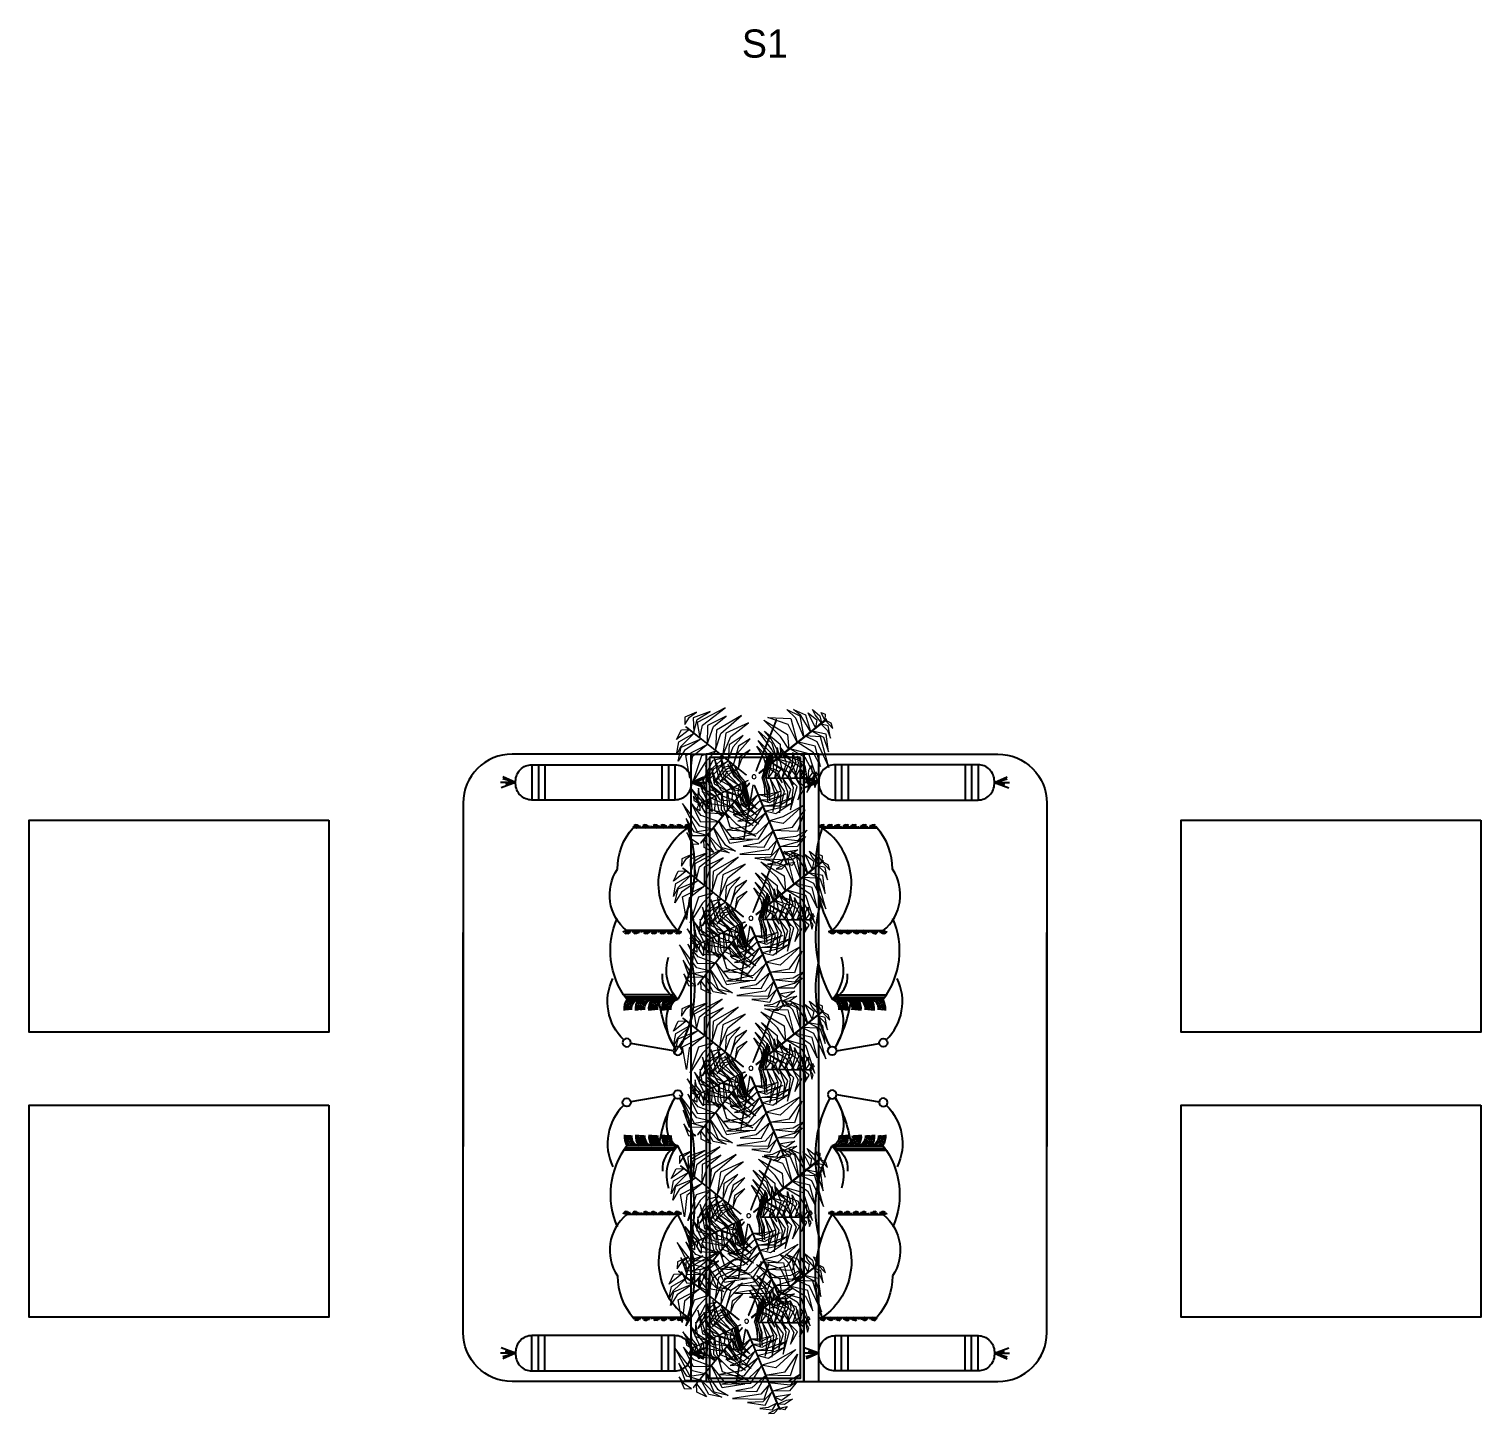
# Model space of a CAD drawing. Header units: millimetres. Extents: x 38967 to 51721, y 49836 to 53207.
# Drawn here: x 40928.9 to 41374.5, y 51843.3 to 52270.5 of the extents above; entities that cross this region are included whole.
import ezdxf
from ezdxf.enums import TextEntityAlignment as Align

# ---------------------------------------------------------------- set-up
doc = ezdxf.new("R2010")
doc.units = ezdxf.units.MM
doc.header["$LTSCALE"] = 5
doc.layers.add('0_agac', color=99, linetype='Continuous', lineweight=0)
doc.layers.add('elev3', color=8, linetype='Continuous')
doc.layers.add('XA-2638-B1-GF_FURNITURE$0$ZF-FURNITURE', color=11, linetype='Continuous')
doc.styles.add('TAKSİM', font='GOTHIC.TTF', dxfattribs={"height": 20})

# ---------------------------------------------------------------- blocks, each defined once
blk = doc.blocks.new('XA-2638-B1-GF_FURNITURE$0$BDFXNN B')
at = {"layer": 'XA-2638-B1-GF_FURNITURE$0$ZF-FURNITURE', "color": 35, "linetype": 'Continuous'}
for p, q in [((-2851.23, 5595.77), (-2851.23, 5584.94)), ((-2849.23, 5595.77), (-2849.23, 5584.94)), ((-2847.23, 5595.77), (-2847.23, 5584.94)), ((-2811.34, 5595.77), (-2811.34, 5584.94)), ((-2809.34, 5595.77), (-2809.34, 5584.94)), ((-2807.34, 5595.77), (-2807.34, 5584.94)), ((-2856.23, 5590.36), (-2860.85, 5590.36)), ((-2856.23, 5590.36), (-2860.65, 5588.64)), ((-2856.23, 5590.36), (-2860.17, 5591.45)), ((-2856.23, 5590.36), (-2860.14, 5592.1)), ((-2856.23, 5590.36), (-2859.35, 5589.73)), ((-2802.34, 5590.36), (-2798.43, 5592.1)), ((-2802.34, 5590.36), (-2798.39, 5591.45)), ((-2802.34, 5590.36), (-2797.71, 5590.36)), ((-2802.34, 5590.36), (-2799.21, 5589.73)), ((-2802.34, 5590.36), (-2797.91, 5588.64))]:
    blk.add_line(p, q, dxfattribs=at)
blk.add_lwpolyline([(-2851.23, 5595.77), (-2807.34, 5595.77, -0.414214), (-2802.34, 5590.77), (-2802.34, 5589.94, -0.414214), (-2807.34, 5584.94), (-2851.23, 5584.94, -0.414214), (-2856.23, 5589.94), (-2856.23, 5590.77, -0.414214)], format="xyb", close=True, dxfattribs=at)
blk = doc.blocks.new('XA-2638-B1-GF_FURNITURE$0$MIND')
at = {"layer": 'XA-2638-B1-GF_FURNITURE$0$ZF-FURNITURE'}
for p, q in [((10.13, -7.28), (8.68, -6.39)), ((10.13, -7.28), (8.68, -6.39)), ((10.13, -7.28), (8.68, -6.39)), ((10.13, -7.28), (9.22, -6.25)), ((10.13, -7.28), (9.22, -6.25)), ((10.13, -7.28), (9.22, -6.25)), ((10.13, -7.28), (9.25, -5.54)), ((10.13, -7.28), (9.25, -5.54)), ((10.13, -7.28), (9.25, -5.54)), ((10.13, -7.28), (9.6, -5.52)), ((10.13, -7.28), (9.6, -5.52)), ((10.13, -7.28), (9.6, -5.52)), ((57.58, -2.69), (58.11, -0.93)), ((57.58, -2.69), (58.11, -0.93)), ((57.58, -2.69), (58.11, -0.93)), ((57.58, -2.69), (58.47, -0.96)), ((57.58, -2.69), (58.47, -0.96)), ((57.58, -2.69), (58.47, -0.96)), ((57.58, -2.69), (58.49, -1.66)), ((57.58, -2.69), (58.49, -1.66)), ((57.58, -2.69), (58.49, -1.66)), ((57.58, -2.69), (59.04, -1.8)), ((57.58, -2.69), (59.04, -1.8)), ((57.58, -2.69), (59.04, -1.8)), ((57.58, -2.69), (59.04, -2.37)), ((57.58, -2.69), (59.04, -2.37)), ((57.58, -2.69), (59.04, -2.37)), ((57.58, -2.69), (58.97, -2.69)), ((57.58, -2.69), (59.24, -2.69)), ((57.58, -2.69), (58.6, -3.76)), ((57.58, -2.69), (58.25, -4.49)), ((57.58, -2.69), (59.2, -3.51)), ((57.58, -2.69), (59.15, -2.94)), ((57.58, -2.69), (58.33, -3.84)), ((57.58, -2.69), (58.97, -2.69)), ((57.58, -2.69), (59.24, -2.69)), ((57.58, -2.69), (58.6, -3.76)), ((57.58, -2.69), (58.25, -4.49)), ((57.58, -2.69), (59.2, -3.51)), ((57.58, -2.69), (59.15, -2.94)), ((57.58, -2.69), (58.33, -3.84)), ((57.58, -2.69), (58.97, -2.69)), ((57.58, -2.69), (59.24, -2.69)), ((57.58, -2.69), (58.6, -3.76)), ((57.58, -2.69), (58.25, -4.49)), ((57.58, -2.69), (59.2, -3.51)), ((57.58, -2.69), (59.15, -2.94)), ((57.58, -2.69), (58.33, -3.84)), ((57.58, -2.69), (57.58, -27.89)), ((57.58, -2.69), (57.58, -27.89)), ((57.59, -6.51), (58.12, -4.75)), ((57.59, -6.51), (58.48, -4.77)), ((57.59, -6.51), (58.5, -5.48)), ((57.59, -6.51), (59.05, -5.62)), ((57.59, -6.51), (59.05, -6.19)), ((57.59, -6.51), (58.34, -7.65)), ((57.59, -6.51), (59.15, -6.76)), ((57.59, -6.51), (59.21, -7.33)), ((57.59, -6.51), (58.26, -8.3)), ((57.59, -6.51), (58.61, -7.57)), ((57.59, -6.51), (59.25, -6.51)), ((57.59, -6.51), (58.98, -6.51)), ((-45.29, -9.27), (-41.93, -28.96)), ((-21.53, -7.28), (-21.53, -30.83)), ((-20.53, -8.23), (-20.53, -31.56)), ((-19.53, -9.1), (-19.53, -32.25)), ((10.12, -11.09), (8.46, -11.09)), ((10.13, -7.28), (8.47, -7.28)), ((10.13, -7.28), (8.47, -7.28)), ((10.13, -7.28), (8.47, -7.28)), ((10.12, -11.09), (8.51, -11.91)), ((10.13, -7.28), (8.52, -8.1)), ((10.13, -7.28), (8.52, -8.1)), ((10.13, -7.28), (8.52, -8.1)), ((10.12, -11.09), (8.56, -11.34)), ((10.13, -7.28), (8.57, -7.53)), ((10.13, -7.28), (8.57, -7.53)), ((10.13, -7.28), (8.57, -7.53)), ((10.12, -11.09), (8.67, -10.2)), ((10.12, -11.09), (8.67, -10.77)), ((10.13, -7.28), (8.68, -6.96)), ((10.13, -7.28), (8.68, -6.96)), ((10.13, -7.28), (8.68, -6.96)), ((10.12, -11.09), (8.74, -11.09)), ((10.13, -7.28), (8.75, -7.28)), ((10.13, -7.28), (8.75, -7.28)), ((10.13, -7.28), (8.75, -7.28)), ((10.12, -11.09), (9.1, -12.16)), ((10.13, -7.28), (9.11, -8.34)), ((10.13, -7.28), (9.11, -8.34)), ((10.13, -7.28), (9.11, -8.34)), ((10.12, -11.09), (9.21, -10.06)), ((10.12, -11.09), (9.24, -9.36)), ((10.12, -14.5), (9.24, -12.77)), ((10.12, -11.09), (9.37, -12.24)), ((10.13, -7.28), (9.38, -8.42)), ((10.13, -7.28), (9.38, -8.42)), ((10.13, -7.28), (9.38, -8.42)), ((10.12, -11.09), (9.46, -12.89)), ((10.13, -7.28), (9.47, -9.07)), ((10.13, -7.28), (9.47, -9.07)), ((10.13, -7.28), (9.47, -9.07)), ((10.12, -11.09), (9.59, -9.33)), ((10.12, -14.5), (9.59, -12.74)), ((10.13, -7.28), (10.13, -30.83)), ((57.59, -9.92), (58.12, -8.16)), ((57.59, -9.92), (58.47, -8.18)), ((57.59, -9.92), (58.5, -8.89)), ((57.59, -9.92), (59.04, -9.03)), ((57.59, -9.92), (59.04, -9.6)), ((57.59, -9.92), (58.97, -9.92)), ((57.59, -9.92), (59.25, -9.92)), ((57.59, -9.92), (58.61, -10.98)), ((57.59, -9.92), (58.26, -11.71)), ((57.59, -9.92), (59.21, -10.74)), ((57.59, -9.92), (59.15, -10.17)), ((57.59, -9.92), (58.34, -11.06)), ((57.6, -13.89), (58.13, -12.13)), ((57.6, -13.89), (58.48, -12.16)), ((57.6, -13.89), (58.51, -12.87)), ((57.6, -13.89), (59.05, -13)), ((10.12, -14.5), (8.46, -14.5)), ((10.12, -18.48), (8.46, -18.48)), ((10.12, -18.48), (8.5, -19.3)), ((10.12, -14.5), (8.51, -15.32)), ((10.12, -14.5), (8.56, -14.75)), ((10.12, -18.48), (8.56, -18.73)), ((10.12, -14.5), (8.67, -13.61)), ((10.12, -14.5), (8.67, -14.18)), ((10.12, -18.48), (8.67, -17.59)), ((10.12, -18.48), (8.67, -18.16)), ((10.12, -14.5), (8.74, -14.5)), ((10.12, -18.48), (8.74, -18.48)), ((10.12, -14.5), (9.1, -15.57)), ((10.12, -18.48), (9.1, -19.54)), ((10.12, -14.5), (9.21, -13.47)), ((10.12, -18.48), (9.21, -17.45)), ((10.12, -18.48), (9.24, -16.75)), ((10.12, -18.48), (9.37, -19.63)), ((10.12, -14.5), (9.38, -15.65)), ((10.12, -18.48), (9.45, -20.28)), ((10.12, -14.5), (9.46, -16.3)), ((10.12, -18.48), (9.59, -16.72)), ((57.58, -17.44), (58.11, -15.68)), ((57.58, -17.44), (58.47, -15.71)), ((57.58, -17.44), (58.49, -16.42)), ((57.58, -17.44), (59.04, -16.55)), ((57.58, -17.44), (59.04, -17.12)), ((57.58, -17.44), (58.97, -17.44)), ((57.58, -17.44), (59.24, -17.44)), ((57.58, -17.44), (58.6, -18.51)), ((57.58, -17.44), (58.25, -19.91)), ((57.58, -17.44), (59.2, -18.26)), ((57.58, -17.44), (59.15, -17.69)), ((57.58, -17.44), (58.33, -18.59)), ((57.6, -13.89), (59.05, -13.57)), ((57.6, -13.89), (58.98, -13.89)), ((57.6, -13.89), (59.26, -13.89)), ((57.6, -13.89), (58.61, -14.96)), ((57.6, -13.89), (58.26, -15.69)), ((57.6, -13.89), (59.21, -14.72)), ((57.6, -13.89), (59.16, -14.14)), ((57.6, -13.89), (58.34, -15.04)), ((10.11, -26.69), (8.45, -26.69)), ((10.13, -22.03), (8.47, -22.03)), ((10.11, -26.69), (8.49, -27.51)), ((10.13, -22.03), (8.52, -22.85)), ((10.11, -26.69), (8.55, -26.94)), ((10.13, -22.03), (8.57, -22.28)), ((10.11, -26.69), (8.66, -25.8)), ((10.11, -26.69), (8.66, -26.37)), ((10.13, -22.03), (8.68, -21.14)), ((10.13, -22.03), (8.68, -21.71)), ((10.11, -26.69), (8.73, -26.69)), ((10.13, -22.03), (8.75, -22.03)), ((10.11, -26.69), (9.09, -27.76)), ((10.13, -22.03), (9.11, -23.09)), ((10.11, -26.69), (9.2, -25.67)), ((10.13, -22.03), (9.22, -21)), ((10.11, -26.69), (9.23, -24.96)), ((10.13, -22.03), (9.25, -20.29)), ((10.11, -26.69), (9.36, -27.84)), ((10.13, -22.03), (9.38, -23.17)), ((10.11, -26.69), (9.44, -28.49)), ((10.13, -22.03), (9.47, -24.49)), ((10.11, -26.69), (9.58, -24.93)), ((10.13, -22.03), (9.6, -20.27)), ((57.58, -26.25), (58.11, -24.49)), ((57.58, -26.25), (58.47, -24.51)), ((57.58, -26.25), (58.49, -25.22)), ((57.58, -26.25), (59.04, -25.35)), ((57.58, -26.25), (59.04, -25.93)), ((57.58, -26.25), (58.97, -26.25)), ((57.58, -26.25), (59.24, -26.25)), ((57.58, -26.25), (58.6, -27.31)), ((57.58, -26.25), (58.25, -28.04)), ((57.58, -26.25), (59.2, -27.07)), ((57.58, -26.25), (59.15, -26.5)), ((57.58, -26.25), (58.33, -27.39)), ((57.6, -22.11), (58.14, -20.35)), ((57.6, -22.11), (58.49, -20.38)), ((57.6, -22.11), (58.52, -21.08)), ((57.6, -22.11), (59.06, -21.22)), ((57.6, -22.11), (59.06, -21.79)), ((57.6, -22.11), (58.35, -23.26)), ((57.6, -22.11), (59.17, -22.36)), ((57.6, -22.11), (59.22, -22.93)), ((57.6, -22.11), (58.27, -23.91)), ((57.6, -22.11), (58.62, -23.17)), ((57.6, -22.11), (59.27, -22.11)), ((57.6, -22.11), (58.99, -22.11)), ((10.13, -30.83), (8.47, -30.83)), ((10.13, -30.83), (8.52, -31.65)), ((10.13, -30.83), (8.57, -31.08)), ((10.13, -30.83), (8.68, -29.94)), ((10.13, -30.83), (8.68, -30.51)), ((10.13, -30.83), (8.75, -30.83)), ((10.13, -30.83), (9.11, -31.89)), ((10.13, -30.83), (9.22, -29.8)), ((10.13, -30.83), (9.25, -29.1)), ((10.13, -30.83), (9.38, -31.98)), ((10.13, -30.83), (9.47, -32.63)), ((10.13, -30.83), (9.6, -29.07))]:
    blk.add_line(p, q, dxfattribs=at)
for centre, radius in [((-45.29, -7.26), 2.02), ((-41.61, -30.83), 1.9)]:
    blk.add_circle(centre, radius, dxfattribs=at)
for centre, radius, start, end in [((-16.95, -55.65), 56.07, 77.76555, 118.32847), ((6.82, -55.65), 56.07, 73.60124, 120.36537), ((38.87, -56.87), 57.32, 70.9457, 120.09127), ((31.92, 15.11), 31.24, 225.78209, 325.25489), ((-12.34, 48.67), 65.39, 241.21166, 261.9273), ((-31.86, 7.37), 19.87, 233.24072, 287.72334), ((-25.92, -5.94), 8.59, 264.56171, 300.74425), ((-25.92, -5.94), 7.79, 264.56171, 304.31374), ((-25.92, -5.94), 7.79, 264.56171, 304.31374), ((-25.92, -5.94), 6.99, 264.56171, 308.9224), ((-25.92, -5.94), 6.19, 264.56171, 315.19432), ((-25.92, -5.94), 5.39, 264.56171, 324.57359), ((-25.92, -5.94), 4.59, 264.56171, 343.13069), ((-25.92, -11.99), 4.59, 264.56171, 343.13069), ((-10.83, -2.86), 11.57, 202.40702, 274.95862), ((-8.1, 7.37), 19.87, 227.49203, 287.72334), ((-25.92, -11.99), 8.59, 264.56171, 300.74425), ((-25.92, -11.99), 7.79, 264.56171, 304.31374), ((-25.92, -11.99), 7.79, 264.56171, 304.31374), ((-25.92, -11.99), 6.99, 264.56171, 308.9224), ((-25.92, -11.99), 6.19, 264.56171, 315.19432), ((-25.92, -11.99), 5.39, 264.56171, 324.57359), ((-25.92, -18.04), 4.59, 264.56171, 343.13069), ((-25.92, -18.04), 8.59, 264.56171, 300.74425), ((-25.92, -18.04), 7.79, 264.56171, 304.31374), ((-25.92, -18.04), 7.79, 264.56171, 304.31374), ((-25.92, -18.04), 6.99, 264.56171, 308.9224), ((-25.92, -18.04), 6.19, 264.56171, 315.19432), ((-25.92, -18.04), 5.39, 264.56171, 324.57359), ((-25.92, -24.09), 4.59, 264.56171, 343.13069), ((-22.61, -14.92), 24.78, 224.32855, 295.47927), ((-25.92, -24.09), 7.79, 264.56171, 304.31374), ((-25.92, -24.09), 7.79, 264.56171, 304.31374), ((-25.92, -24.09), 6.99, 264.56171, 308.9224), ((-25.92, -24.09), 6.19, 264.56171, 315.19432), ((-25.92, -24.09), 5.39, 264.56171, 324.57359), ((0.88, -1.36), 37.02, 232.75022, 293.69788), ((26.66, -17.43), 21.28, 219.01847, 303.75202), ((38.7, -6.88), 28.24, 269.56968, 311.95927)]:
    blk.add_arc(centre, radius, start, end, dxfattribs=at)
blk = doc.blocks.new('mini sedir')
at = {"layer": 'XA-2638-B1-GF_FURNITURE$0$ZF-FURNITURE', "linetype": 'Continuous', "elevation": 0}
for points in [[(-196306.65, 37393.37), (-196361.65, 37393.37, 0.414214), (-196376.65, 37378.37), (-196376.65, 37273)], [(-196306.65, 37393.37), (-196361.65, 37393.37, 0.414214), (-196376.65, 37378.37), (-196376.65, 37273)], [(-196306.65, 37200.84), (-196361.65, 37200.84, -0.414214), (-196376.65, 37215.84), (-196376.65, 37338.6)], [(-196306.65, 37200.84), (-196361.65, 37200.84, -0.414214), (-196376.65, 37215.84), (-196376.65, 37338.6)]]:
    blk.add_lwpolyline(points, format="xyb", dxfattribs=at)
blk.add_lwpolyline([(-196306.65, 37393.37), (-196306.65, 37393.37), (-196302.08, 37393.37), (-196302.08, 37200.84), (-196306.65, 37200.84), (-196306.65, 37393.37)], dxfattribs=at)
blk.add_lwpolyline([(-196306.65, 37393.37), (-196306.65, 37393.37), (-196302.08, 37393.37), (-196302.08, 37200.84), (-196306.65, 37200.84), (-196306.65, 37393.37)], dxfattribs=at)
at = {"layer": 'XA-2638-B1-GF_FURNITURE$0$ZF-FURNITURE'}
blk.add_blockref('XA-2638-B1-GF_FURNITURE$0$BDFXNN B', (-193504.31, 31794.36, 0), dxfattribs=at)
at = {"layer": 'XA-2638-B1-GF_FURNITURE$0$ZF-FURNITURE', "linetype": 'Continuous', "extrusion": (0, 0, -1), "yscale": 0.6649999999999998, "zscale": -0.6649999999999998}
for p, xscale, rotation in [((196305.94, 37332.47, 0), 0.6649999999999998, 90.00000000000001), ((196305.94, 37332.47, 0), 0.6649999999999998, 90.00000000000001), ((196305.94, 37258.81, 0), -0.6649999999999998, 90), ((196305.94, 37258.81, 0), -0.6649999999999998, 90)]:
    blk.add_blockref('XA-2638-B1-GF_FURNITURE$0$MIND', p, dxfattribs=dict(at, xscale=xscale, rotation=rotation))
at = {"layer": 'XA-2638-B1-GF_FURNITURE$0$ZF-FURNITURE', "xscale": -1, "rotation": 180}
blk.add_blockref('XA-2638-B1-GF_FURNITURE$0$BDFXNN B', (-193504.31, 42799.85, 0), dxfattribs=at)
blk.add_blockref('XA-2638-B1-GF_FURNITURE$0$BDFXNN B', (-193504.31, 42799.85, 0), dxfattribs=at)
blk = doc.blocks.new('bitkk')
blk.add_circle((45573.3, 45623.9, -22.7), 2.19)
for points in [[(45520.7, 45698.2, -31.4), (45520.1, 45698.2, -31.4), (45514.2, 45706.4, -44.1), (45514.9, 45706.4, -44.1)], [(45531.6, 45682.8, -20.5), (45530.9, 45682.8, -20.5), (45520.1, 45698.1, -31.5), (45520.7, 45698.1, -31.5)], [(45568.5, 45679.9, 53), (45567.8, 45679.9, 53), (45566.7, 45690.9, 49.3), (45567.4, 45690.9, 49.3)], [(45553.1, 45652.3, -24.7), (45552.5, 45652.3, -24.7), (45530.9, 45682.8, -20.6), (45531.6, 45682.8, -20.6)], [(45570.1, 45663.5, 51.1), (45569.4, 45663.5, 51.1), (45567.8, 45679.9, 52.9), (45568.5, 45679.9, 52.9)], [(45529.8, 45634.8, 23), (45530.5, 45651.6, 19.9), (45533.7, 45659.1, 17.9), (45526.3, 45650.7, 20.7)], [(45537.5, 45632.7, 20.8), (45536.6, 45650.7, 21.1), (45539.7, 45661.1, 18), (45533.4, 45651.2, 24.1)], [(45543.4, 45631.1, 15.5), (45543.5, 45648.8, 14.9), (45554.3, 45662.3, 4.7), (45539.9, 45652.6, 18.1)], [(45550.9, 45629, 8.7), (45552.2, 45642.3, 7.2), (45557.8, 45661.8, 1.5), (45547.1, 45641.3, 11.8)], [(45572.5, 45639, 29.6), (45571.8, 45639, 29.6), (45569.4, 45663.5, 51.1), (45570.1, 45663.5, 51.1)], [(45511.2, 45640, 21.1), (45510.1, 45647.9, 18.4), (45507.2, 45645.1, 18.5)], [(45515.9, 45638.7, 22.8), (45517.6, 45647.5, 20.5), (45516.6, 45653, 18.6), (45513.3, 45645.4, 20)], [(45524.1, 45636.4, 23.7), (45523.1, 45651.2, 21.1), (45519.3, 45642.6, 23.4)], [(45569.4, 45629.2, -60), (45568.8, 45629.2, -60), (45552.5, 45652.3, -24.7), (45553.1, 45652.3, -24.7)], [(45558, 45627.1, 2.2), (45559.1, 45644.5, 0.8), (45560.8, 45652.9, -1), (45554.7, 45636.4, 5)], [(45560.6, 45626.3, -4), (45561.1, 45635.4, -2.7), (45563.7, 45655.3, -6.6), (45560.6, 45640, 1.9)], [(45562.7, 45625.8, -14.1), (45562.9, 45633.7, -11.6), (45564.7, 45648.6, -13.9), (45561.7, 45632.9, -6.3)], [(45564.6, 45625.3, -23.1), (45564.6, 45633.3, -19.7), (45565.6, 45645.1, -19.9), (45563.5, 45633.2, -15)], [(45608.4, 45634.4, -24.7), (45607.7, 45634.1, -24.7), (45642.2, 45648.6, -20.6), (45642.8, 45648.8, -20.6)], [(45642.9, 45648.8, -20.5), (45642.2, 45648.6, -20.5), (45659.5, 45655.8, -31.5), (45660.2, 45656, -31.5)], [(45510.8, 45640.1, 20.9), (45506, 45630.9, 17.8), (45505.6, 45635.8, 18.3)], [(45520, 45637.5, 24.1), (45519.3, 45637.5, 24.1), (45508.6, 45640.5, 20.4), (45509.3, 45640.5, 20.4)], [(45516.9, 45637.6, 22.9), (45512.9, 45630.6, 20.4), (45512.9, 45623.4, 19.5), (45509.9, 45634.3, 19.7)], [(45528.6, 45634.8, 22.9), (45520, 45626.2, 21.3), (45520.1, 45612.9, 18), (45516.4, 45628, 21.9)], [(45535.9, 45633.2, 22.3), (45535.2, 45633.2, 22.3), (45519.3, 45637.5, 24.1), (45520, 45637.5, 24.1)], [(45536.2, 45633.1, 21.8), (45528.8, 45624.6, 23.4), (45524.9, 45600.3, 14.5), (45525.1, 45626.8, 27.3)], [(45543.2, 45631.5, 15.7), (45533.5, 45618.1, 16.5), (45530.9, 45604.3, 11.8), (45530.7, 45621.7, 20.5)], [(45559.6, 45626.6, 0.7), (45558.9, 45626.6, 0.7), (45535.2, 45633.2, 22.2), (45535.9, 45633.2, 22.2)], [(45549.7, 45628.9, 9.3), (45540.6, 45616.9, 10.5), (45535.7, 45593.7, 2.8), (45536.9, 45618, 13.9)], [(45556.4, 45627.5, 3.4), (45546.2, 45611.8, 3.6), (45543, 45592.9, -3.2), (45542.3, 45613.2, 7.4)], [(45560.4, 45626.4, -3.6), (45554.3, 45615.6, 0), (45549.4, 45603.2, -4.6), (45553.3, 45616.6, 6.7)], [(45573.3, 45630.8, -9), (45572.6, 45630.8, -9), (45571.8, 45639, 29.6), (45572.5, 45639, 29.6)], [(45581.5, 45616, -22.7), (45588.7, 45621, -20.3), (45596.7, 45628.4, -24.8), (45589.7, 45620.6, -16.1)], [(45582.3, 45623.4, -60), (45581.7, 45623.2, -60), (45607.7, 45634.2, -24.7), (45608.4, 45634.4, -24.7)], [(45582.6, 45614.5, -13.6), (45591.6, 45620.6, -10.4), (45604, 45631.8, -16.1), (45596.6, 45623.4, -6.4)], [(45584.5, 45613.3, -3.6), (45594.8, 45620.3, 0), (45604.6, 45629.2, -4.6), (45595.2, 45618.8, 6.7)], [(45587.6, 45610.5, 3.4), (45603.7, 45620.1, 3.6), (45615, 45635.6, -3.2), (45606.6, 45617, 7.4)], [(45593, 45606.2, 9.3), (45606.5, 45613, 10.5), (45621.2, 45631.6, 2.8), (45609.4, 45610.4, 13.9)], [(45562.6, 45626.1, -13.6), (45557.3, 45616.7, -10.4), (45551.1, 45601.1, -16.1), (45554.1, 45612, -6.4)], [(45570.7, 45615, -60), (45570.1, 45615.1, -60), (45552.5, 45593, -24.7), (45553.1, 45592.8, -24.7)], [(45564.3, 45625.3, -22.7), (45560.1, 45617.6, -20.3), (45556.2, 45607.4, -24.8), (45559, 45617.5, -16.1)], [(45584.4, 45613.4, -4), (45579.9, 45605.5, -2.7), (45568.7, 45588.9, -6.6), (45578.3, 45601.1, 1.9)], [(45571.6, 45615, -9), (45572.2, 45614.8, -9), (45571.3, 45606.6, 29.6), (45570.7, 45606.8, 29.6)], [(45582.8, 45614.8, -14.1), (45579, 45607.8, -11.6), (45570.9, 45595.3, -13.9), (45580.5, 45608, -6.3)], [(45581.3, 45616.1, -23.1), (45577.7, 45608.9, -19.7), (45571.5, 45598.8, -19.9), (45578.7, 45608.6, -15)], [(45586.4, 45611.6, 2.2), (45577.7, 45596.4, 0.8), (45572.4, 45589.7, -1), (45585.2, 45601.8, 5)], [(45575.7, 45615.7, -60), (45576.4, 45615.6, -60), (45587.5, 45589.6, -24.7), (45586.8, 45589.8, -24.7)], [(45579, 45618.2, -37.9), (45578.3, 45618.2, -37.9), (45584.5, 45612.7, 0.7), (45585.2, 45612.7, 0.7)], [(45585.2, 45612.7, 0.7), (45584.5, 45612.7, 0.7), (45602.8, 45596.3, 22.2), (45603.5, 45596.3, 22.2)], [(45597.7, 45601, 15.7), (45612.4, 45608.8, 16.5), (45620.8, 45620, 11.8), (45613.2, 45604.3, 20.5)], [(45603.3, 45596.5, 21.8), (45613.7, 45600.8, 23.4), (45627.9, 45620.9, 14.5), (45616, 45597.2, 27.3)], [(45570.7, 45606.8, 29.6), (45571.3, 45606.6, 29.6), (45568.6, 45582.2, 51.1), (45567.9, 45582.3, 51.1)], [(45591.9, 45606.7, 8.7), (45584.8, 45595.3, 7.2), (45571.2, 45580.4, 1.5), (45589.8, 45594, 11.8)], [(45597.7, 45601.5, 15.5), (45589.8, 45585.7, 14.9), (45574.1, 45578.3, 4.7), (45591.3, 45580.7, 18.1)], [(45602.3, 45597.4, 20.8), (45595.1, 45580.9, 21.1), (45587.7, 45573, 18), (45597.7, 45579.1, 24.1)], [(45603.5, 45596.3, 22.3), (45602.8, 45596.3, 22.3), (45615.2, 45585.3, 24.1), (45615.8, 45585.3, 24.1)], [(45609.3, 45591.7, 22.9), (45620.9, 45595.5, 21.3), (45626.6, 45607.5, 18), (45623.3, 45592.3, 21.9)], [(45618.6, 45583.9, 22.9), (45625.2, 45588.4, 20.4), (45628.5, 45594.9, 19.5), (45626.3, 45583.8, 19.7)], [(45553.1, 45592.8, -24.7), (45552.5, 45593, -24.7), (45529.2, 45563.8, -20.6), (45529.9, 45563.6, -20.6)], [(45608.2, 45592.1, 23), (45600.2, 45577.4, 19.9), (45594, 45572.1, 17.9), (45604.4, 45576.3, 20.7)], [(45612.6, 45588.2, 23.7), (45607, 45574.5, 21.1), (45614.2, 45580.5, 23.4)], [(45619, 45582.5, 22.8), (45613.6, 45575.4, 20.5), (45612, 45570, 18.6), (45618.3, 45575.4, 20)], [(45615.8, 45585.3, 24.1), (45615.2, 45585.3, 24.1), (45623.4, 45578, 20.4), (45624.1, 45578, 20.4)], [(45622.7, 45579.2, 21.1), (45620.1, 45571.7, 18.4), (45623.9, 45572.9, 18.5)], [(45622.9, 45579, 20.9), (45631.3, 45585.1, 17.8), (45629.5, 45580.5, 18.3)]]:
    blk.add_3dface(points)
at = {"color": 64, "linetype": 'Continuous'}
for points in [[(45515.9, 45705, -41.8), (45522.2, 45712, -47.2), (45517.4, 45711.3, -48.6)], [(45518.5, 45701.3, -36.1), (45527.8, 45707.5, -39.2), (45532, 45712.5, -43.2), (45522.5, 45708.2, -42.5)], [(45523.6, 45694.2, -28.5), (45535.5, 45707.6, -35.1), (45524.5, 45703, -33.8)], [(45527.4, 45688.7, -24.6), (45542.6, 45702.5, -31), (45552.2, 45706.6, -32.2), (45538, 45704.9, -33.1)], [(45526.3, 45689.4, -25.6), (45512.3, 45686.5, -32.1), (45502.5, 45672.6, -32.7), (45510.4, 45690.8, -34.6)], [(45518.4, 45699.7, -35.1), (45510, 45694.8, -39.2), (45504.3, 45687.7, -38.8), (45510.5, 45700, -43)], [(45515.7, 45705.2, -42.3), (45504.9, 45698.6, -47.4), (45508.4, 45703.7, -48.2)], [(45533, 45680.8, -20.7), (45546.9, 45698.2, -24.8), (45559, 45704.6, -28), (45543.7, 45701.9, -24.1)], [(45538.4, 45673.1, -21.8), (45553.1, 45689.4, -26), (45576.6, 45690.6, -31.7), (45552.2, 45696.6, -26)], [(45531.9, 45682.4, -20.7), (45518, 45680, -22.9), (45497.3, 45656.4, -30.4), (45515.6, 45686.1, -21.8)], [(45538.5, 45673.8, -21.8), (45518.8, 45668, -25.4), (45506.6, 45655, -29.6), (45518.2, 45674.8, -24)], [(45545.2, 45663.5, -23.1), (45557.7, 45674.4, -26.5), (45580.1, 45686.5, -32.4), (45551.1, 45678.7, -25.1)], [(45551.7, 45654.3, -24.3), (45567.3, 45669.3, -28.7), (45576.2, 45675.1, -31.1), (45555.7, 45666.3, -25.7)], [(45612.9, 45636.2, -24.2), (45610, 45659.3, -28.5), (45595.7, 45679.1, -34.4), (45616.1, 45661.3, -27.7)], [(45622.3, 45640.7, -23.2), (45621.6, 45659.4, -26.3), (45605.2, 45684.6, -33.5), (45627.1, 45661.7, -25.7)], [(45632.6, 45644, -21.8), (45631.2, 45664.5, -25.4), (45621.1, 45679.2, -29.6), (45638, 45663.6, -24)], [(45642.4, 45648.6, -20.7), (45643.1, 45662.6, -22.9), (45624.5, 45687.9, -30.4), (45649.5, 45663.7, -21.8)], [(45650.4, 45652.5, -25.6), (45650.6, 45666.8, -32.1), (45639.3, 45679.4, -32.7), (45655.2, 45667.7, -34.6)], [(45662.2, 45657.9, -35.1), (45659.3, 45667.3, -39.2), (45653.6, 45674.4, -38.8), (45664.2, 45665.6, -43)], [(45543.9, 45664.4, -23.2), (45525.8, 45659.8, -26.3), (45504.7, 45638.2, -33.5), (45522.4, 45664.6, -25.7)], [(45555.2, 45649.4, -28.9), (45562.7, 45658.1, -29), (45582.3, 45673.2, -35.4), (45564.6, 45664.6, -25.4)], [(45559.4, 45643.4, -38.1), (45565.4, 45651.7, -37), (45579.8, 45663.4, -41.2), (45562.1, 45653.8, -32)], [(45598.9, 45629.9, -37.7), (45597.9, 45643.7, -36.3), (45589, 45662.6, -43.9), (45599, 45651.5, -33.4)], [(45605.5, 45633.2, -28.6), (45604.3, 45649, -27.1), (45597.3, 45663.9, -33.2), (45609.1, 45650, -20.8)], [(45550.3, 45656.3, -24.2), (45528.5, 45648.5, -28.5), (45512.2, 45630.2, -34.4), (45525.2, 45654, -27.7)], [(45554.9, 45649.8, -28.6), (45539.7, 45645.2, -27.1), (45526.7, 45635, -33.2), (45537.7, 45649.6, -20.8)], [(45559.5, 45644, -37.7), (45546.3, 45640, -36.3), (45529.7, 45627.3, -43.9), (45538.4, 45639.4, -33.4)], [(45563.3, 45638, -46.4), (45568.8, 45646.8, -44.4), (45579.5, 45657, -46.2), (45566.5, 45649.3, -40)], [(45592.7, 45627.8, -46.1), (45591.7, 45639, -45.1), (45585.4, 45651.1, -50.8), (45594.4, 45640.7, -41.3)], [(45631.9, 45644.2, -21.8), (45644.6, 45626.3, -26), (45640.7, 45603.1, -31.7), (45651.8, 45625.7, -26)], [(45640.5, 45647.8, -20.7), (45654.5, 45630.5, -24.8), (45658.1, 45617.3, -28), (45658.9, 45632.9, -24.1)], [(45649.5, 45651.6, -24.6), (45659.7, 45633.7, -31), (45661.7, 45623.5, -32.2), (45663, 45637.8, -33.1)], [(45655.7, 45654.2, -28.5), (45666.2, 45639.6, -35.1), (45664.1, 45651.4, -33.8)], [(45563, 45638.3, -46.1), (45552.2, 45635, -45.1), (45541.8, 45626.2, -50.8), (45550, 45637.3, -41.3)], [(45592.2, 45627.6, -46.4), (45599.7, 45620.2, -44.4), (45607.3, 45607.6, -46.2), (45602.6, 45622, -40)], [(45598.3, 45630.1, -38.1), (45605.1, 45622.5, -37), (45613.4, 45605.9, -41.2), (45607.9, 45625.3, -32)], [(45605.1, 45633, -28.9), (45612, 45623.8, -29), (45622.5, 45601.3, -35.4), (45617.9, 45620.5, -25.4)], [(45610.7, 45635.3, -24.3), (45621.9, 45616.8, -28.7), (45625.7, 45606.9, -31.1), (45621.5, 45628.8, -25.7)], [(45621.1, 45639.7, -23.1), (45629, 45625.1, -26.5), (45636, 45600.6, -32.4), (45634.7, 45630.6, -25.1)], [(45555.3, 45595.6, -28.9), (45544.9, 45600.4, -29), (45524.9, 45615, -35.4), (45538.1, 45600.4, -25.4)], [(45559.9, 45601.4, -38.1), (45550.3, 45604.8, -37), (45535, 45615.3, -41.2), (45549.1, 45601, -32)], [(45564, 45606.6, -46.4), (45554, 45609.4, -44.4), (45541.2, 45616.8, -46.2), (45552.2, 45606.5, -40)], [(45580.1, 45605.4, -46.1), (45591.3, 45606.5, -45.1), (45603.4, 45612.9, -50.8), (45593, 45603.8, -41.3)], [(45537.3, 45572.9, -21.8), (45517.5, 45582.4, -26), (45509.8, 45604.6, -31.7), (45510.9, 45579.5, -26)], [(45544.6, 45582.1, -23.1), (45530.6, 45591, -26.5), (45512.7, 45609.1, -32.4), (45528.3, 45583.5, -25.1)], [(45551.6, 45590.9, -24.3), (45532.9, 45601.7, -28.7), (45524.7, 45608.6, -31.1), (45539, 45591.4, -25.7)], [(45555.1, 45595.3, -28.6), (45563.7, 45582, -27.1), (45577.1, 45572.3, -33.2), (45560, 45578.8, -20.8)], [(45582.5, 45599.8, -38.1), (45574.9, 45592.9, -37), (45558.4, 45584.5, -41.2), (45577.7, 45590.1, -32)], [(45559.3, 45601.3, -37.7), (45566.8, 45589.7, -36.3), (45583.7, 45577.4, -43.9), (45569.7, 45582.3, -33.4)], [(45579.9, 45605.9, -46.4), (45572.6, 45598.4, -44.4), (45560.1, 45590.6, -46.2), (45574.4, 45595.4, -40)], [(45563.8, 45606.2, -46.1), (45570, 45596.8, -45.1), (45581.3, 45589.2, -50.8), (45568.4, 45594, -41.3)], [(45582.3, 45599.2, -37.7), (45596.1, 45600.3, -36.3), (45614.9, 45609.4, -43.9), (45603.9, 45599.3, -33.4)], [(45585.6, 45592.6, -28.6), (45601.4, 45593.9, -27.1), (45616.3, 45601.1, -33.2), (45602.5, 45589.2, -20.8)], [(45588.8, 45585.3, -24.2), (45611.8, 45588.3, -28.5), (45631.5, 45602.8, -34.4), (45613.8, 45582.3, -27.7)], [(45531.4, 45565.6, -20.7), (45510.8, 45574, -24.8), (45501.3, 45583.8, -28), (45508.1, 45569.8, -24.1)], [(45544, 45580.6, -23.2), (45553.6, 45564.5, -26.3), (45580.2, 45550.3, -33.5), (45549.9, 45559.9, -25.7)], [(45550.1, 45589, -24.2), (45563.7, 45570.2, -28.5), (45585.8, 45559.7, -34.4), (45559.4, 45565.5, -27.7)], [(45585.4, 45593, -28.9), (45576.3, 45586.1, -29), (45553.9, 45575.4, -35.4), (45573, 45580.1, -25.4)], [(45587.8, 45587.5, -24.3), (45569.4, 45576.1, -28.7), (45559.5, 45572.2, -31.1), (45581.4, 45576.6, -25.7)], [(45593.3, 45575.9, -23.2), (45612, 45576.7, -26.3), (45637.1, 45593.4, -33.5), (45614.3, 45571.3, -25.7)], [(45525.4, 45557.9, -24.6), (45507.9, 45568.7, -31), (45501.2, 45576.7, -32.2), (45506.9, 45563.5, -33.1)], [(45530.2, 45564, -20.7), (45536.3, 45551.4, -22.9), (45564.8, 45538.1, -30.4), (45531.2, 45547.3, -21.8)], [(45536.6, 45572.8, -21.8), (45547.6, 45555.4, -25.4), (45563.6, 45547.4, -29.6), (45541.3, 45553, -24)], [(45592.2, 45577.1, -23.1), (45577.8, 45569, -26.5), (45553.3, 45561.9, -32.4), (45583.3, 45563.4, -25.1)], [(45596.9, 45566.3, -21.8), (45579.1, 45553.5, -26), (45555.9, 45557.1, -31.7), (45578.6, 45546.3, -26)], [(45596.7, 45565.7, -21.8), (45617.2, 45567.2, -25.4), (45631.8, 45577.4, -29.6), (45616.3, 45560.4, -24)], [(45601.4, 45555.9, -20.7), (45615.4, 45555.3, -22.9), (45640.6, 45574.1, -30.4), (45616.5, 45548.9, -21.8)], [(45515.7, 45545.8, -36.1), (45507.2, 45553, -39.2), (45501.3, 45555.7, -43.2), (45508, 45547.8, -42.5)], [(45521.2, 45552.7, -28.5), (45505, 45560.4, -35.1), (45512.5, 45551.1, -33.8)], [(45525, 45556.7, -25.6), (45531.8, 45544, -32.1), (45547.8, 45538.5, -32.7), (45528.1, 45541.1, -34.6)], [(45600.6, 45557.7, -20.7), (45583.4, 45543.6, -24.8), (45570.2, 45539.9, -28), (45585.8, 45539.2, -24.1)], [(45604.4, 45548.8, -24.6), (45586.6, 45538.5, -31), (45576.5, 45536.4, -32.2), (45590.7, 45535.2, -33.1)], [(45605.3, 45547.9, -25.6), (45619.7, 45547.8, -32.1), (45632.1, 45559.3, -32.7), (45620.6, 45543.2, -34.6)], [(45512.9, 45542.3, -41.8), (45504.5, 45546.4, -47.2), (45506.5, 45542, -48.6)], [(45512.8, 45542.1, -42.3), (45522.1, 45533.5, -47.4), (45516.3, 45535.5, -48.2)], [(45517.3, 45546.2, -35.1), (45524.4, 45539.5, -39.2), (45532.8, 45536, -38.8), (45519.3, 45538.5, -43)], [(45607, 45542.6, -28.5), (45592.6, 45532, -35.1), (45604.3, 45534.2, -33.8)], [(45610.9, 45536.1, -35.1), (45620.2, 45539.1, -39.2), (45627.3, 45544.9, -38.8), (45618.6, 45534.2, -43)]]:
    blk.add_3dface(points, dxfattribs=at)
at = {"color": 72, "linetype": 'Continuous'}
for points in [[(45567.9, 45582.3, 51.1), (45568.6, 45582.2, 51.1), (45566.8, 45565.8, 52.9), (45566.1, 45565.9, 52.9)], [(45586.8, 45589.8, -24.7), (45587.5, 45589.6, -24.7), (45602.2, 45555.3, -20.6), (45601.5, 45555.4, -20.6)], [(45529.9, 45563.6, -20.5), (45529.2, 45563.7, -20.5), (45517.5, 45549.1, -31.5), (45518.2, 45548.9, -31.5)], [(45566.1, 45566, 53), (45566.8, 45565.8, 53), (45565.5, 45554.8, 49.3), (45564.9, 45555, 49.3)], [(45518.2, 45548.9, -31.4), (45517.5, 45549, -31.4), (45511.2, 45541.1, -44.1), (45511.9, 45541, -44.1)], [(45601.6, 45555.4, -20.5), (45602.2, 45555.3, -20.5), (45609.6, 45538, -31.5), (45609, 45538.2, -31.5)]]:
    blk.add_3dface(points, dxfattribs=at)

msp = doc.modelspace()

# ---------------------------------------------------------------- linework, layer by layer
at = {"layer": 'elev3', "elevation": 0}
for points in [[(41166.73, 52047.97), (41136.73, 52047.97), (41136.73, 51855.45), (41166.73, 51855.45)], [(41165.73, 52046.97), (41137.73, 52046.97), (41137.73, 51856.45), (41165.73, 51856.45)]]:
    msp.add_lwpolyline(points, close=True, dxfattribs=at)
at = {"layer": 'XA-2638-B1-GF_FURNITURE$0$ZF-FURNITURE', "linetype": 'Continuous', "elevation": 0}
for points in [[(41020.93, 52027.7), (41020.93, 51962.7), (40928.93, 51962.7), (40928.93, 52027.7)], [(41020.93, 52027.7), (41020.93, 51962.7), (40928.93, 51962.7), (40928.93, 52027.7)], [(41374.53, 52027.7), (41374.53, 51962.7), (41282.53, 51962.7), (41282.53, 52027.7)], [(41374.53, 52027.7), (41374.53, 51962.7), (41282.53, 51962.7), (41282.53, 52027.7)], [(41020.93, 51940.23), (41020.93, 51875.23), (40928.93, 51875.23), (40928.93, 51940.23)], [(41020.93, 51940.23), (41020.93, 51875.23), (40928.93, 51875.23), (40928.93, 51940.23)], [(41374.53, 51940.23), (41374.53, 51875.23), (41282.53, 51875.23), (41282.53, 51940.23)], [(41374.53, 51940.23), (41374.53, 51875.23), (41282.53, 51875.23), (41282.53, 51940.23)]]:
    msp.add_lwpolyline(points, close=True, dxfattribs=at)

# ---------------------------------------------------------------- block references
at = {"layer": '0_agac', "xscale": -0.2799999999968689, "yscale": 0.2799999999988358, "zscale": 0.2800000000000002, "rotation": 343.9409961911131}
for p in [(49880.19, 36234.94, -8.11), (49879.24, 36191.51, 9.17), (49879.24, 36145.48, 9.17), (49878.55, 36100.22, 9.17), (49877.89, 36067.85, 9.17)]:
    msp.add_blockref('bitkk', p, dxfattribs=at)
at = {"layer": 'elev3'}
msp.add_blockref('mini sedir', (237438.81, 14654.61), dxfattribs=at)
at = {"layer": 'elev3', "xscale": -1}
msp.add_blockref('mini sedir', (-155135.35, 14654.61), dxfattribs=at)

# ---------------------------------------------------------------- texts
at = {"style": 'TAKSİM'}
msp.add_text('S1', height=8.64, dxfattribs=at).set_placement((41154.77, 52261.75), align=Align.CENTER)

doc.saveas('drawing.dxf')
